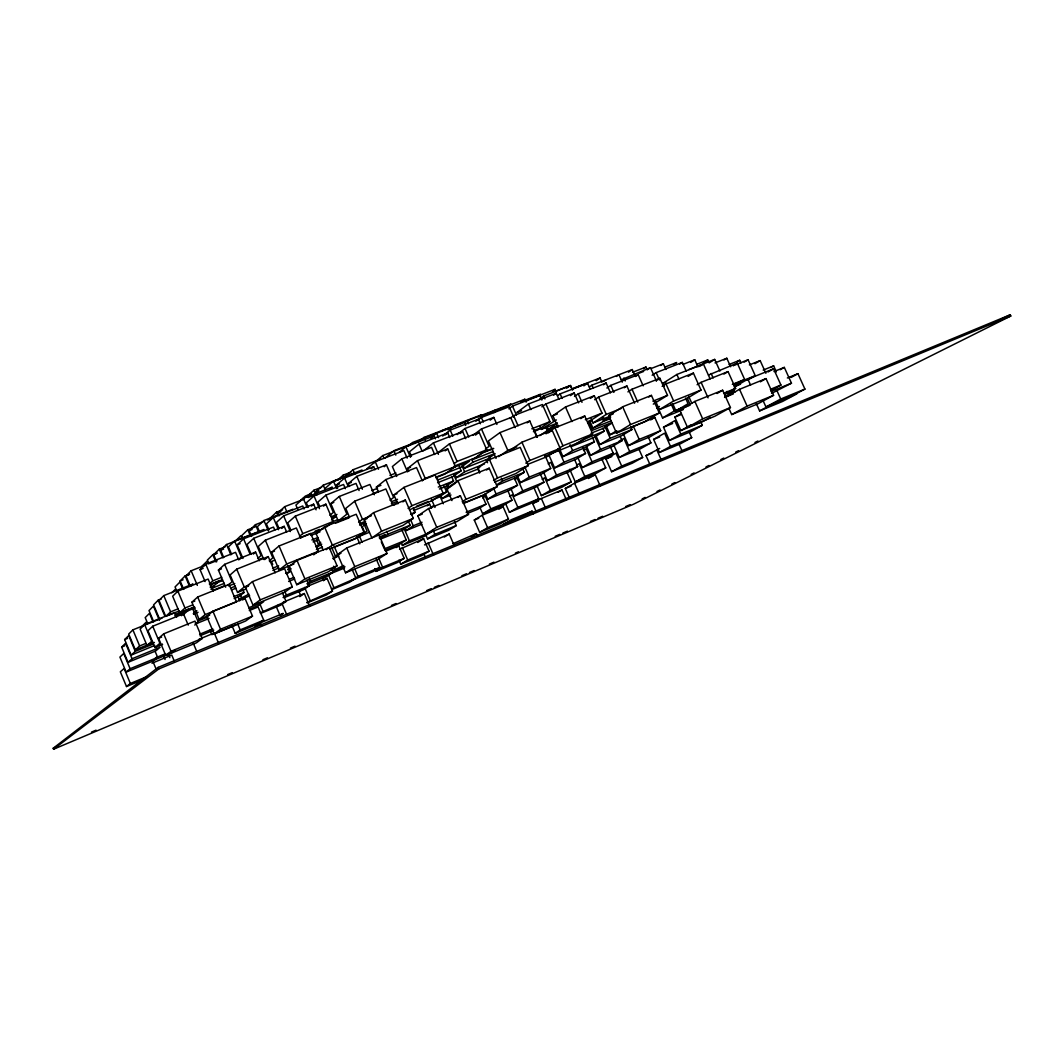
<?xml version="1.0" encoding="UTF-8"?>
<svg xmlns="http://www.w3.org/2000/svg" width="1064" height="1064" viewBox="0 0 1064 1064"><rect width="100%" height="100%" fill="white"/><g stroke="black" fill="none" stroke-linecap="round" stroke-linejoin="round"><path stroke-width="1.5" d="M161.209 599.005L158.19 600.202L153.602 604.857L159.587 619.102M190.895 585.998L192.983 584.003L163.776 595.614L159.028 600.442L165.731 616.402L170.612 611.853L178.287 608.768M183.713 589.403L180.148 580.931L185.136 575.903L189.605 574.148M190.217 586.038L185.974 575.97L191.161 570.769L206.31 564.784M161.967 618.144L132.894 629.861L128.704 634.051L135.314 649.865L153.376 642.51M124.648 639.57L128.691 635.554L135.288 651.341L131.138 655.105L124.648 639.57L127.6 638.373M171.809 592.781L175.307 589.31M217.229 552.987L212.827 554.716L207.413 560.05L208.597 562.856M201.828 566.314L207.054 561.18L208.238 563.973M216.684 561.792L213.665 554.663L219.29 549.13L225.262 546.79M142.23 626.044L146.38 621.988M213.305 591.265L208.145 579.069L177.861 591.132L172.661 596.226L179.656 612.824L194.526 606.826M205.113 581.582L200.059 569.626L205.711 564.093L235.543 552.322L238.748 559.877M223.733 557.496L220.66 550.234L226.512 544.515L255.387 533.197M121.642 647.072L125.565 643.255L132.042 658.762L128.013 662.327L121.642 647.072L124.714 645.835M176.717 617L174.815 612.478L144.651 624.621L140.102 629.063L146.978 645.502L154.386 642.483M263.965 529.473L234.572 540.991L228.454 546.883L231.606 554.291M235.051 541.323L240.89 535.711L242.087 538.53M255.174 526.893L247.819 529.766L241.754 535.578L242.964 538.411M251.623 536.442L249.175 530.683L255.466 524.672L264.457 521.161M242.951 558.44L237.179 544.848L243.576 538.796L273.501 527.066L274.805 530.125M292.879 509.23L263.925 520.522L257.355 526.72L259.23 531.122M188.222 625.113L183.46 613.822L152.737 626.231L147.949 630.739L154.972 647.511L162.526 644.425M270.043 518.248L276.534 512.183L282.665 509.789M279.114 515.814L277.904 512.954L284.647 506.677L303.839 499.229M304.038 509.031L302.748 506.012L273.262 517.49L266.399 523.874L268.953 529.859M225.661 587.222L218.413 570.091L224.65 564.346L255.599 552.083L259.284 560.728M286.642 532.053L284.194 526.334L253.724 538.304L247.008 544.489L251.224 554.384M135.314 649.865L139.623 645.941L145.741 643.454M316.088 509.829L313.667 504.176L283.649 515.88L276.454 522.424L279.061 528.529M299.596 501.304L305.355 496.063L311.393 493.723M330.079 489.068L332.314 487.126L303.267 498.391L295.925 505.054L297.84 509.51M209.315 583.963L212.787 580.824L221.724 577.26M321.607 487.272L313.92 490.238L306.725 496.742L309.757 495.571M179.656 612.824L184.976 608.023L192.544 604.977M191.892 602.211L197.678 597.01L229.093 584.402L236.501 601.878L205.113 614.633L199.181 619.501L191.892 602.211L194.832 601.027M239.533 559.438L241.608 557.576L234.572 540.991M317.005 494.787L315.769 491.901L323.257 485.184L351.373 474.318M345.374 488.695L343.566 484.492L314 495.957L306.326 502.807L308.267 507.342M300.74 538.184L296.377 527.97L265.335 540.206L258.259 546.484L263.792 559.478M146.978 645.502L151.66 641.339L144.651 624.621M181.346 615.697L183.46 613.822M210.965 589.323L214.17 586.477L211.084 587.714M325.624 487.964L333.431 481.048L362.039 469.982M183.194 614.766L188.155 610.39L174.815 615.763M326.276 527.106L333.311 521.52L325.863 504.176L295.313 516.146L287.745 522.81L290.805 529.965M281.787 528.462L284.194 526.334M253.338 554.065L255.599 552.083M337.78 479.917L343.22 475.129L350.801 472.203M275.15 572.804L268.248 556.605L236.713 569.16L230.13 574.946L237.538 592.448L246.383 588.871M158.576 638.32L163.67 633.851L194.965 621.137L202.253 638.44L196.481 642.789L165.758 655.437L158.576 638.32L161.648 637.07M311.473 506.078L313.667 504.176M345.082 476.672L353.022 469.743L380.726 459.063M337.687 488.11L336.397 485.104L344.563 478.002L373.677 466.737L374.98 469.769M359.087 490.557L356.001 483.402L325.917 495.119L317.857 502.115L319.679 506.371M193.289 613.689L196.827 610.656M257.648 558.52L261.066 555.581L253.724 538.304M130.101 668.737L123.73 653.509L119.913 657.1L126.177 672.089L130.101 668.737L157.658 657.406L155.118 651.354M154.972 647.511L159.906 643.294L152.737 626.231M227.789 585.413L232.045 581.782L224.65 564.346M349.484 486.434L348.274 483.628L356.826 476.353L386.445 464.862L391.978 477.63M366.588 469.011L375.233 461.67L403.894 450.617L407.153 458.132M374.395 462.68L382.774 455.565L408.563 445.63M323.562 506.132L325.863 504.176M293.903 564.013L279.114 569.971L271.573 552.269L279.061 545.965L310.675 533.41L318.336 551.312L313.667 554.823M371.203 468.812L373.677 466.737M348.793 516.772L338.259 520.948L330.811 503.591L339.283 496.462L369.913 484.492L374.342 494.733M385.141 458.025L393.88 450.697L421.637 440.004M264.683 559.584L268.248 556.605M399.08 452.439L405.916 446.774L434.139 435.908L435.442 438.887M269.245 560.834L272.85 557.855L265.335 540.206M408.722 445.656L412.5 442.531L464.396 422.488L465.686 425.44M299.489 536.336L302.788 533.609L337.66 519.724M384.184 466.724L386.445 464.862M418.338 442.092L424.071 437.397L451.429 426.89L447.838 429.75M194.752 625.06L198.316 622.147L192.265 607.783M329.827 515.295L333.351 512.422L325.917 495.119M212.906 611.215L206.709 616.269L214.17 633.958L245.598 621.03L252.501 616.109L244.92 598.221L212.906 611.215L220.527 629.25L214.17 633.958M449.74 437.53L447.745 432.968L419.03 444.047L409.494 451.788L411.462 456.31M434.671 454.514L431.545 447.332L401.873 458.837L392.377 466.537L396.686 476.473M237.538 592.448L244.281 586.982L248.777 585.173M157.658 657.406L153.322 660.904L126.177 672.089M245.452 587.301L252.487 581.622L284.607 568.695L292.321 586.783L284.567 592.316L253.033 605.19L245.452 587.301L248.457 586.091M430.601 438.009L436.599 433.181L438.541 437.65M431.758 437.823L434.139 435.908M393.002 505.387L385.886 488.948L354.698 501.211L345.733 508.406L349.551 517.277M331.489 519.964L336.038 516.306L331.609 518.062M329.667 549.117L354.871 538.969L364.021 532.372L356.214 514.245L324.52 526.826L316.061 533.583L323.097 550.008M242.858 589.709L244.042 592.488L238.762 596.691L234.147 598.553M378.279 491.502L376.377 487.113L385.86 479.571L416.543 467.575L422.342 480.888M450.631 428.127L454.235 425.254L481.194 414.907L478.68 416.849M423.432 450.803L433.42 442.877L462.641 431.585L465.739 438.701M130.353 683.487L124.102 668.511L120.338 671.81L126.496 686.546L130.353 683.487L146.912 676.624M165.758 655.437L170.985 651.301L202.253 638.44M442.677 436.054L450.192 430.095L478.454 419.203L480.436 423.738M445.244 434.95L447.745 432.968M238.815 599.258L248.963 594.164M338.259 520.948L346.891 514.151L339.283 496.462M174.842 650.303L171.517 652.91L153.216 660.451M464.742 422.78L467.242 420.812L510.919 404.014L508.299 405.996M408.776 471.392L407.512 468.493L417.5 460.659L447.705 448.902L455.379 466.498L444.752 474.158L435.841 477.683M279.114 569.971L286.748 564L318.336 551.312M242.659 599.976L244.92 598.221M457.188 434.591L465.048 428.499L493.802 417.394L496.901 424.443M460.02 433.593L462.641 431.585M475.847 421.224L478.454 419.203M478.72 419.495L481.34 417.474L509.177 406.754L513.779 417.221M53.2 748.258L158.15 667.381L1010.228 314.784L1010.8 316.008L633.625 504.176L53.599 749.216L53.2 748.258L57.789 746.33M297.016 560.422L289.009 566.593L296.736 584.708L328.35 571.807L337.075 565.795L329.215 547.481L297.016 560.422L304.903 578.896L296.736 584.708M318.203 544.209L320.716 542.281M438.913 451.961L449.42 443.888L479.133 432.343L486.767 449.793L475.635 457.706L454.115 466.192M492.02 412.287L494.64 410.278M287.666 569.439L289.98 567.671M316.54 547.561L319.054 545.646L316.46 539.594M493.935 412.619L497.872 409.613M53.599 749.216L158.789 668.937L1010.8 316.008M445.084 450.897L447.705 448.902M286.602 574.148L290.073 571.528L287.506 565.516M490.158 420.147L493.802 417.394M397.83 503.897L393.933 494.92L403.974 487.365L435.216 475.023L443.129 493.204L432.41 500.585L409.387 509.816M472.908 435.402L481.473 428.952L510.72 417.607L515.149 427.688M508.831 408.842L512.489 406.102L539.9 395.542L541.869 399.998M358.581 522.225L362.478 519.298L371.389 515.747M475.475 435.096L479.133 432.343M389.996 500.186L393.6 497.487L385.86 479.571M521.227 401.953L524.845 399.239L526.135 402.139M413.311 518.381L381.59 531.175L371.895 537.945L364.074 519.791L373.597 512.675L405.357 500.027L413.311 518.381L403.07 525.35L346.744 547.947L335.173 556.312M218.719 643.574L214.25 632.987L211.896 634.703L210.007 630.234M326.196 549.676L332.354 545.087L364.021 532.372M526.055 401.381L528.476 399.585L555.062 389.344L556.339 392.23M253.033 605.19L260.228 599.87L292.321 586.783M422.674 480.276L425.214 478.401L455.379 466.498M538.211 395.994L540.618 394.212L520.615 401.913M558.933 399.333L556.259 393.268L528.396 404.027L516.931 412.473L521.506 410.704M362.957 526.135L366.415 523.594M509.802 418.498L513.633 415.665L542.414 404.519L549.982 421.65L537.879 429.949L533.41 431.718M394.199 505.107L397.909 502.394M539.834 398.774L543.638 395.994L570.637 385.58L572.592 389.996M552.548 391.18L555.062 389.344M454.421 463.412L457.081 461.47L486.767 449.793M402.844 501.862L405.357 500.027M536.881 437.158L529.752 420.972L500 432.583L488.403 440.975L496.063 458.451M553.613 395.183L556.259 393.268M362.199 526.68L364.739 532.559L357.996 537.413L335.213 546.577M566.567 388.214L570.331 385.514L571.581 388.32M541.882 406.834L545.885 403.974L574.201 392.988L578.603 402.897M557.47 395.781L560.116 393.88L587.554 383.279L590.214 389.278M485.384 449.035L489.108 446.375L481.473 428.952M333.338 558.933L335.838 557.15L331.463 546.936M572.153 389.57L574.666 387.788L600.083 377.959L601.931 382.149M527.066 422.86L529.752 420.972M463.013 465.261L464.33 468.293L472.948 462.188L494.733 453.583M459.196 466.245L461.178 470.78L452.852 476.659L437.583 482.724M260.215 612.824L286.083 601.426L282.359 592.675M408.084 508.379L411.914 505.679L446.614 491.914L444.06 486.062M283.077 597.449L286.402 595.109L309.371 585.705L306.898 579.92M583.843 385.873L587.554 383.279M570.477 395.608L574.201 392.988M454.966 474.704L456.27 477.669L464.636 471.818L484.492 463.931M596.186 380.686L600.083 377.959M232.138 626.071L235.224 633.346L240.198 629.875L263.712 620.166L258.1 606.959L249.282 610.563M574.494 396.46L578.244 393.84L606.121 383.013L610.483 392.842M451.602 476.512L453.543 480.981L445.457 486.62L439.432 489.014M306.937 583.75L310.462 581.29L333.138 572.033L331.915 569.16M589.443 386.884L591.93 385.168L632.282 369.567L634.876 375.366M494.92 453.889L487.272 459.196L464.33 468.293M278.968 604.711L276.268 606.586L279.885 615.085M451.974 500.599L446.681 488.443L457.919 480.662L489.201 468.2L497.26 486.62L483.309 495.385L463.399 503.445M301.232 589.802L298.957 591.385L300.753 595.601M450.218 486.78L455.645 483.029M479.678 472.203L477.709 467.695L489.467 459.555L520.216 447.372L528.236 465.62L515.814 473.573L494.654 482.085M557.935 427.196L552.881 415.731L565.503 406.993L594.297 395.755L601.998 413.125L588.778 421.69M603.634 381.417L606.108 379.715M286.083 601.426L280.524 605.256L260.64 613.423M411.436 514.856L415.106 512.316L413.218 507.967M309.371 585.705L303.519 589.735L283.875 597.782M446.614 491.914L438.754 497.314L431.332 500.293M332.367 570.796L343.805 565.449M427.156 505.812L429.617 504.123L431.465 508.393M498.67 456.669L507.821 450.391L516.732 446.867M603.527 384.782L606.121 383.013M379.462 538.623L385.195 534.687L379.21 537.121M616.375 376.443L618.929 374.688L622.254 382.136M322.379 578.696L327.153 575.424M527.904 464.316L547.229 456.562L560.156 448.33L552.176 430.268L521.932 442.212L509.656 450.617L514.112 448.848M410.106 525.217L387.908 534.208L380.992 538.929L402.923 530.045L410.106 525.217L408.243 520.934M540.06 426.598L541.297 429.404L556.419 419.921M333.138 572.033L327.007 576.223L307.589 584.163M440.908 495.638L442.172 498.524L450.072 493.151M263.712 620.166L258.432 623.757L235.224 633.346M628.478 372.161L632.282 369.567M280.484 615.205L283.21 613.396L260.308 622.866L255.161 626.364L259.683 624.488M468.506 514.364L436.745 527.318L425.813 534.261L417.833 515.854L428.593 508.539L460.393 495.758L468.506 514.364L457.028 521.52L409.441 540.871L402.392 545.406L401.181 542.627M590.374 398.428L594.297 395.755M430.734 507.528L433.208 505.852M606.866 388.014L610.763 385.381L638.201 374.688L643.161 385.833M299.755 596.625L304.317 593.539L309.797 606.387M323.443 580.718L327.02 578.284L332.487 591.052L326.449 594.922L307.31 602.822M486.581 469.969L489.201 468.2M621.323 379.742L650.476 367.652L656.422 380.952M547.002 426.584L548.239 429.404L557.217 423.339M539.874 435.615L547.308 430.588L557.496 426.571M594.656 399.718L598.593 397.072L626.909 385.993L634.583 403.203M546.018 433.779L554.982 427.755L584.735 416.011L592.661 433.913L579.215 442.345L544.595 456.35M643.467 368.729L645.981 367.04L647.245 369.86M548.346 432.835L552.176 430.268M635.514 376.483L638.201 374.688M404.799 527.784L406.022 530.604L413.231 525.802L422.009 522.251M647.83 369.421L650.476 367.652M457.879 497.42L460.393 495.758M624.196 387.788L626.909 385.993M333.95 545.779L345.534 572.791L354.791 566.66L387.03 553.466L379.023 534.899M660.731 365.497L663.351 363.768L665.931 369.514M580.745 418.631L584.735 416.011M652.152 375.246L656.142 372.626L682.317 362.398L686.267 371.203M627.92 391.898L632.016 389.224L659.88 378.279L667.514 395.356L653.296 404.121M306.671 602.53L332.487 591.052M493.536 480.542L497.513 477.949L528.236 465.62M462.215 501.716L466.019 499.242L497.26 486.62M674.044 364.194L676.651 362.505L664.867 367.107M401.953 530.125L406.222 539.993L399.2 544.542L384.782 550.434M463.199 503.206L465.872 501.477M331.383 588.924L355.908 578.244L352.277 569.799M525.789 463.119L529.938 460.433L560.156 448.33M587.74 422.993L591.69 420.44M396.061 547.601L398.787 545.832L404.187 558.361L397.298 562.59L375.964 571.395L374.781 568.628M679.577 364.167L682.317 362.398M387.03 553.466L377.201 559.81L345.534 572.791M656.036 380.752L659.88 378.279M496.476 484.945L502.567 481.034L524.299 472.27L523.049 469.397M591.119 418.697L593.007 422.953L606.294 414.415L621.177 408.51M690.696 362.385L694.765 359.792L697.971 366.934M399.559 549.237L423.645 538.743L429.045 551.192L421.863 555.501L400.769 564.213L399 560.09M608.781 415.638L622.653 406.781L651.421 395.382L659.281 412.992L644.797 421.677L616.508 433.061L608.781 415.638L613.25 413.869M379.835 567.405L357.983 576.409L351.639 580.452L373.225 571.554L379.835 567.405L376.217 559.012M549.982 454.075L553.879 451.588M557.762 449.114L562.949 445.803L592.661 433.913M554.278 451.668L548.931 455.073L554.61 467.934L575.837 459.329L585.519 453.477L582.966 447.718M355.908 578.244L349.591 582.274L332.128 589.469M603.301 417.288L604.538 420.067L610.031 416.569M482.617 497.925L485.304 496.223L490.823 508.858L482.697 513.806L479.664 506.89M664.215 386.312L662.885 383.346L676.864 374.475L703.424 364.021L710.14 378.983M589.562 420.466L592.927 428.074L603.554 421.317L609.606 418.91M524.299 472.27L515.508 477.856L497.101 485.277M557.669 451.096L560.422 449.354M431.08 532.04L423.765 536.668L402.392 545.406M514.737 479.664L517.184 478.108L522.77 490.85L514.125 496.103L511.066 489.108M662.141 386.365L666.011 383.918L693.409 373.105L701.003 390.049L686.307 398.84L659.321 409.653L655.584 401.261M417.726 542.467L423.645 538.743M648.814 397.018L651.421 395.382M703.73 362.505L707.76 359.964L709.01 362.744M485.304 493.576L487.764 499.189L496.09 493.962L517.53 485.277L514.431 478.188M699.514 366.468L703.424 364.021M612.146 423.007L604.219 427.967L590.959 433.261M709.542 362.625L714.689 359.406L719.929 371.057M425.733 534.78L427.529 538.929L434.883 534.341L456.27 525.589L454.448 521.413M375.964 571.395L382.601 567.245L404.187 558.361M548.213 463.931L550.819 462.308L556.485 475.169L547.295 480.675L543.571 472.217M688.115 376.403L693.409 373.105M517.277 475.515L520.389 482.604L529.247 477.098L550.713 468.413L545.047 455.552M482.311 495.731L485.982 504.163L477.922 509.177L467.335 513.486M559.731 449.341L562.923 456.589L572.618 450.564L594.39 441.813L592.448 437.424M604.166 431.159L593.925 437.53L572.113 446.268L582.101 440.004L604.166 431.159L602.849 428.194M517.53 485.277L508.964 490.597L487.764 499.189M424.563 544.901L449.234 534.035L454.009 545.034M723.999 359.978L726.805 358.249L730.636 366.748M456.27 525.589L448.662 530.271L427.529 538.929M550.713 468.413L541.603 474.012L520.389 482.604M594.39 441.813L584.442 447.917L562.923 456.589M554.61 467.934L564.026 462.162L585.519 453.477M583.511 450.564L586.277 448.875L592.01 461.843L582.247 467.588L577.858 457.64M606.148 425.826L610.098 434.75L616.761 430.681M509.563 496.502L512.356 494.787L517.862 507.355L509.417 512.303L505.799 504.043M708.478 375.073L737.259 363.103L744.627 379.436L733.734 385.753M444.3 537.041L449.234 534.035M656.887 408.044L659.467 406.475M400.769 564.213L407.712 559.997L429.045 551.192M616.508 433.061L630.553 424.523L659.281 412.992M474.278 520.03L482.178 515.229L503.073 506.677L508.486 519.072L500.279 523.794L479.651 532.332L474.278 520.03L478.707 518.208M697.093 384.756L701.11 382.335L728.055 371.602L735.623 388.413L724.557 394.784M542.201 479.292L544.741 477.763L550.314 490.424L541.35 495.651L537.081 485.929M595.973 435.761L599.87 444.539L610.191 438.288L631.963 429.51L630.659 426.558M736.94 361.946L739.706 360.27L740.956 363.037M659.321 409.653L673.645 400.995L701.003 390.049M630.633 427.688L654.799 417.447L660.691 430.654L649.772 436.945L628.518 445.59L623.344 433.939M733.216 365.537L737.259 363.103M507.701 490.438L511.983 500.213L503.604 505.254L482.697 513.806M499.003 509.124L503.073 506.677M540.233 473.786L543.957 482.231L535.072 487.565L514.125 496.103M723.946 374.076L728.055 371.602M631.963 429.51L621.389 435.854L599.87 444.539M744.108 362.172L748.085 359.778L755.267 375.685L747.221 380.327M586.716 446.72L590.547 455.379L600.575 449.38L622.068 440.669L620.126 436.307M650.729 419.868L654.799 417.447M576.475 465.287L579.175 463.678L584.828 476.459L575.305 481.912L569.732 469.304M618.716 441.493L623.863 438.435L629.688 451.522L619.301 457.467L613.569 444.553M574.547 459.435L577.672 466.537L568.256 472.137L547.295 480.675M622.068 440.669L611.787 446.774L590.547 455.379M657.658 406.953L662.566 417.939L674.297 411.01L681.745 408.004M754.908 363.702L760.161 360.603L765.881 373.278M672.794 403.908L675.919 410.89L688.062 403.722L685.522 398.056M453.038 543.651L476.379 533.569L477.563 536.296M679.843 410.252L694.859 401.421L722.656 390.235L730.449 407.565L714.875 416.224L687.517 427.396L679.843 410.252L682.889 409.028M710.34 417.327L702.346 421.783L680.827 430.574L674.829 417.128L681.293 413.351M610.044 446.042L613.223 453.211L603.221 459.036L582.247 467.588M471.232 536.562L476.379 533.569M717.043 393.494L722.656 390.235M628.518 445.59L639.198 439.392L660.691 430.654M479.651 532.332L487.618 527.691L508.486 519.072M605.935 458.996L615.963 453.158L621.695 466.072L611.574 471.724L605.935 458.996L611.853 456.576M533.889 487.658L538.77 498.763L530.072 503.804L509.417 512.303M663.51 427.209L674.802 420.679L680.8 434.099L669.416 440.456L663.51 427.209L672.621 423.512M536.256 511.744L532.638 503.511L541.363 498.471L562.018 489.985L566.274 499.654M734.24 387.03L747.886 379.143L773.595 368.809L780.936 385.035L771.081 390.461M566.913 472.057L571.235 481.846L562.031 487.166L541.35 495.651M770.788 367.519L773.648 365.87L776.388 371.921M727.044 391.392L728.308 394.185L734.014 390.914M558.188 492.18L562.018 489.985M768.009 372.001L773.595 368.809M569.572 498.138L565.303 488.469L574.547 483.176L595.228 474.69L600.149 485.836M724.571 397.231L734.067 391.791M725.635 397.244L739.533 389.304L766.027 378.598L773.581 395.303L757.781 403.881L731.686 414.574L728.986 408.563M653.629 439.405L664.614 433.154L670.506 446.375L659.441 452.453L653.629 439.405L659.627 436.972M601.998 459.395L605.749 467.881L596 473.427L575.305 481.912M648.322 437.078L650.902 442.863L640.275 448.888L619.301 457.467M588.459 478.521L595.228 474.69M780.191 369.727L784.314 367.386L791.47 383.186L771.586 393.401M526.441 514.324L532.093 511.132L533.303 513.872M760.334 381.83L766.027 378.598M680.827 430.574L691.268 424.709M687.517 427.396L702.679 418.884L730.449 407.565M638.826 448.902L642.629 457.454L632.269 463.199L611.574 471.724M649.825 464.197L646.008 455.618L659.693 448.463M700.963 422.342L702.293 425.307L690.656 431.745L669.416 440.456M791.137 377.441L797.947 373.677L804.929 389.092L789.834 397.111L765.934 406.94L762.808 399.998M731.686 414.574L747.114 406.129L773.581 395.303M689.1 431.811L691.706 437.65L680.415 443.821L659.441 452.453M765.934 406.94L780.737 399.027L804.929 389.092M756.304 403.589L759.603 410.904L772.264 404.147M642.164 498.91L645.13 497.42M657.007 491.475L659.973 489.999M671.836 484.053L674.815 482.577M691.135 474.398L694.1 472.921M705.977 466.976L708.943 465.5M720.82 459.555L723.786 458.065M735.663 452.134L738.629 450.644M754.961 442.478L757.927 440.988M999.841 319.971L1010.228 314.784M91.464 732.112L96.053 730.17M227.669 674.603L232.271 672.661M262.875 659.733L267.463 657.791M290.419 648.109L295.021 646.167M391.432 605.456L396.034 603.514M426.637 590.6L431.226 588.658M434.285 587.368L438.887 585.426M461.843 575.73L466.431 573.789M469.49 572.499L474.079 570.557M489.387 564.106L493.975 562.164M515.402 553.12L518.474 551.817M555.195 536.309L559.797 534.381M562.856 533.077L567.444 531.149M590.4 521.453L594.989 519.511M598.048 518.221L602.65 516.279M625.605 506.584L630.194 504.655M126.496 686.546L142.802 679.776M532.093 511.132L511.465 519.658L503.219 524.366L510.507 521.36M199.965 635.793L213.744 630.127M283.184 602.211L304.317 593.539M220.527 629.25L252.501 616.109M517.862 507.355L538.77 498.763M198.955 639.278L214.25 632.987M565.303 488.469L571.155 486.062M646.008 455.618L651.926 453.184M773.674 403.389L796.883 393.84L782.532 401.461L759.603 410.904M155.49 657.845L165.718 653.642M214.875 633.479L235.729 624.887M621.695 466.072L642.629 457.454M670.506 446.375L691.706 437.65M532.638 503.511L538.477 501.104M151.979 663.218L171.77 655.065L174.163 660.771M131.138 655.105L154.799 645.436M344.563 567.977L328.35 574.613L333.817 587.355M385.82 551.139L398.787 545.832M629.688 451.522L650.902 442.863M248.737 607.783L263.659 601.679L258.299 605.602L249.455 609.207M490.823 508.858L511.983 500.213M159.52 645.489L162.446 644.279M307.629 586.224L327.02 578.284M132.042 658.762L160.092 647.271L155.637 651.008L128.013 662.327M680.8 434.099L702.293 425.307M199.606 634.264L212.76 628.864M550.314 490.424L571.235 481.846M584.828 476.459L605.749 467.881M199.181 619.501L209.701 615.045M197.611 621.19L208.012 616.96M556.485 475.169L577.672 466.537M466.099 512.25L485.982 504.163M195.257 623.398L198.316 622.147M592.01 461.843L613.223 453.211M304.903 578.896L337.075 565.795M770.363 389.344L780.936 385.035M195.896 623.81L209.076 618.437M522.77 490.85L543.957 482.231M406.222 539.993L384.33 548.918L381.271 541.829M770.948 391.552L791.47 383.186M135.288 651.341L153.322 643.986M333.112 571.528L344.922 566.7M233.774 596.638L244.042 592.488M193.595 614.101L198.064 612.292M332.899 558.401L338.897 555.98M406.022 530.604L421.916 524.166M289.594 579.162L293.97 577.393M239.227 600.083L249.694 595.827M787.347 377.986L797.947 373.677M288.61 581.463L294.741 578.962M734.639 386.565L740.517 384.197M167.248 615.79L179.324 610.922M231.699 589.908L236.115 588.139M675.919 410.89L689.352 405.477M774.033 371.522L784.314 367.386M417.833 515.854L422.302 514.058M175.028 614.54L188.395 609.153M662.566 417.939L683.194 409.627M723.666 393.241L735.623 388.413M288.264 570.038L291.177 568.868M186.373 611.414L195.204 607.85M728.308 394.185L734.373 391.738M285.578 573.336L290.073 571.528M487.246 491.861L491.581 490.105M674.829 417.128L680.973 414.641M463.838 502.94L485.33 494.241M724.664 397.417L733.402 393.88M316.048 546.843L319.054 545.646M212.614 590.493L224.903 585.572M442.172 498.524L450.976 494.999M316.394 549.569L322.525 547.096M413.51 510.587L429.617 504.123M763.181 370.073L773.648 365.87M228.707 585.998L234.785 583.551M272.544 568.269L278.622 565.822M732.338 384.383L744.627 379.436M358.581 535.032L364.739 532.559M410.598 514.125L415.106 512.316M734.413 384.064L755.267 375.685M272.876 570.371L278.874 567.963M610.098 434.75L618.822 431.239M231.021 587.927L235.49 586.131M369.328 532.306L360.324 535.937L367.08 531.069L363.915 523.727M364.074 519.791L367.04 518.607M446.681 488.443L449.766 487.219M611.8 422.554L592.422 430.282L588.392 421.184M313.109 541.909L317.617 540.113M359.499 523.701L365.617 521.254M209.648 584.562L220.062 580.412L214.516 585.333L210.127 587.089M210.526 584.641L220.953 580.479M210.087 584.828L222.443 579.893M359.632 525.137L365.484 522.81M214.981 583.577L222.349 580.625M270.203 561.978L274.778 560.156M317.351 545.938L321.74 544.183M416.476 506.238L428.353 501.477M212.614 588.02L224.384 583.298M315.17 531.122L319.546 529.393M335.439 523.249L349.005 517.875M218.413 570.091L221.458 568.894M733.176 365.697L748.085 359.778M301.085 537.586L323.602 528.635M391.512 501.689L397.55 499.295M477.709 467.695L480.728 466.484M593.007 422.953L610.603 415.971M310.901 535.458L320.051 531.814M456.27 477.669L478.893 468.679M391.366 503.751L397.231 501.423M271.573 552.269L274.539 551.099M604.538 420.067L610.59 417.66M652.87 401.181L667.514 395.356M438.302 487.046L453.543 480.981M258.712 559.664L263.207 557.869M749.389 364.886L760.161 360.603M311.872 539.94L317.963 537.519M592.927 428.074L610.842 420.932M331.064 516.785L336.969 514.444M200.059 569.626L203.144 568.402M185.974 575.97L188.953 574.786M332.593 518.035L335.652 516.838M437.65 476.499L460.898 467.309L469.477 461.204L451.814 468.16M393.933 494.92L397.005 493.696M585.346 419.708L601.998 413.125M180.148 580.931L183.075 579.774M729.079 364.487L739.706 360.27M461.178 470.78L437.969 479.97L436.652 476.938M213.665 554.663L216.617 553.506M372.387 493.842L378.518 491.435M688.913 369.541L714.689 359.406M533.623 430.707L539.528 428.38M480.968 453.158L493.084 448.383M541.297 429.404L557.416 423.046M493.736 448.503L481.952 453.144L473.041 459.475L493.403 451.442M662.885 383.346L665.971 382.136M715.035 362.891L726.805 358.249M548.239 429.404L558.44 425.374M209.342 563.587L216.91 560.595M682.809 364.473L694.765 359.792M552.881 415.731L557.35 413.989M330.811 503.591L333.817 502.408M376.377 487.113L380.912 485.33M371.629 490.597L377.547 488.27M220.66 550.234L223.653 549.051M531.827 428.779L549.982 421.65M237.179 544.848L240.118 543.691M696.96 364.207L707.76 359.964M639.078 373.211L643.627 371.442M651.221 368.49L663.351 363.768M267.45 519.99L274.951 517.077M389.969 475.382L395.994 473.028M407.512 468.493L410.491 467.322M249.175 530.683L252.115 529.526M315.769 491.901L318.841 490.704M336.397 485.104L339.416 483.934M308.267 497.513L312.696 495.797M632.535 372.267L645.981 367.04M348.274 483.628L351.333 482.444M277.904 512.954L280.963 511.757M555.169 391.353L570.331 385.514M572.405 388.852L585.666 383.732M334.202 481.247L340.161 478.933M442.185 430.601L461.337 423.233M464.29 422.102L468.705 420.4M479.518 416.756L524.845 399.239M776.906 390.568L780.737 399.027M747.886 379.143L750.572 385.088M739.533 389.304L747.114 406.129M733.535 389.278L734.852 392.204M711.111 373.464L713.133 377.959M701.11 382.335L708.079 397.856M694.859 401.421L702.679 418.884M688.448 395.795L691.826 403.349M676.864 374.475L678.885 378.997M687.184 397.909L690.363 405.012M666.011 383.918L673.645 400.995M671.184 404.041L674.297 411.01M656.142 372.626L659.454 380.008M678.938 443.967L682.157 451.163M632.016 389.224L637.775 402.126M656.701 449.686L661.223 459.821M623.89 377.999L625.22 380.978M633.293 426.092L639.198 439.392M622.653 406.781L630.553 424.523M610.763 385.381L613.888 392.39M598.593 397.072L606.294 414.415M591.93 385.168L593.26 388.161M602.33 418.538L603.554 421.317M604.924 426.398L610.191 438.288M578.244 393.84L582.008 402.338M594.736 436.213L600.575 449.38M560.116 393.88L562.125 398.415M565.503 406.993L571.953 421.583M570.025 444.686L572.618 450.564M543.638 395.994L544.941 398.96M545.885 403.974L553.453 421.091M554.982 427.755L562.949 445.803M574.547 483.176L579.494 494.388M558.281 449.114L564.026 462.162M546.071 427.781L547.308 430.588M528.396 404.027L530.856 409.627M534.341 430.361L537.4 437.291M512.489 406.102L516.426 415.066M513.633 415.665L518.075 425.746M521.932 442.212L529.938 460.433M541.363 498.471L545.633 508.206M524.831 467.043L529.247 477.098M500 432.583L507.821 450.391M481.34 417.474L483.322 421.982M501.304 478.135L502.567 481.034M489.081 456.536L490.398 459.542M489.467 459.555L497.513 477.949M486.235 459.728L487.538 462.72M467.242 420.812L468.532 423.765M493.603 488.27L496.09 493.962M465.048 428.499L468.785 437.025M477.643 468.652L479.585 473.081M471.751 459.435L472.948 462.188M450.192 430.095L452.838 436.173M462.002 465.779L464.636 471.818M482.178 515.229L487.618 527.691M449.42 443.888L457.081 461.47M457.919 480.662L466.019 499.242M453.756 474.664L457.001 482.085M433.42 442.877L438.421 454.341M447.598 484.785L448.862 487.711M446.255 484.373L448.17 488.762M424.071 437.397L425.347 440.323M419.03 444.047L422.089 451.07M440.19 496.542L443.316 503.751M417.5 460.659L425.214 478.401M431.306 498.95L435.003 507.488M405.916 446.774L410.478 457.281M428.593 508.539L436.745 527.318M433.061 530.138L434.883 534.341M401.873 458.837L407.512 471.857M393.88 450.697L395.795 455.113M428.14 542.693L433.527 555.142M403.974 487.365L411.914 505.679M382.774 455.565L384.024 458.451M410.757 520.083L413.231 525.802M423.924 553.932L425.108 556.658M375.233 461.67L378.505 469.237M403.961 528.196L409.441 540.871M402.298 547.481L407.712 559.997M386.658 531.322L387.908 534.208M373.597 512.675L381.59 531.175M356.826 476.353L362.372 489.214M353.022 469.743L354.897 474.118M344.563 478.002L348.194 486.408M354.698 501.211L362.478 519.298M343.22 475.129L344.457 477.989M378.385 557.456L382.601 567.245M358.994 535.086L362.106 542.334M333.431 481.048L336.65 488.536M356.693 536.628L359.818 543.864M323.257 485.184L325.145 489.6M346.744 547.947L354.791 566.66M354.964 569.373L357.983 576.409M313.92 490.238L315.782 494.561M314 495.957L319.466 508.672M324.52 526.826L332.354 545.087M333.604 566.234L334.841 569.107M303.267 498.391L307.163 507.448M295.313 516.146L302.788 533.609M284.647 506.677L287.134 512.489M283.649 515.88L290.352 531.561M309.225 578.404L310.462 581.29M276.534 512.183L277.757 515.029M304.65 587.448L310.129 600.282M273.262 517.49L278.475 529.686M279.061 545.965L286.748 564M263.925 520.522L268.381 530.976M284.553 590.733L286.402 595.109M271.546 561.619L272.743 564.425M255.466 524.672L258.592 531.987M282.293 604.272L286.575 614.327M247.819 529.766L250.266 535.524M243.576 538.796L250.16 554.304M252.487 581.622L260.228 599.87M259.736 603.634L262.848 610.962M260.308 622.866L261.531 625.752M226.512 544.515L230.901 554.863M236.713 569.16L244.281 586.982M240.105 594.191L241.395 597.237M219.29 549.13L222.975 557.829M237.791 596.239L239.733 600.801M212.827 554.716L215.832 561.832M237.698 623.97L240.198 629.875M205.711 564.093L212.787 580.824M191.161 570.769L197.332 585.386M197.678 597.01L205.113 614.633M185.136 575.903L189.379 585.958M182.835 589.15L179.856 582.101L175.055 586.929L176.97 591.504M177.861 591.132L184.976 608.023M193.222 643.095L196.734 651.461M163.776 595.614L170.612 611.853M158.19 600.202L164.88 616.136M159.387 620.325L153.416 606.108L149.013 610.59L153.708 621.775M163.67 633.851L170.985 651.301M168.059 653.442L169.828 657.658M152.99 621.709L149.479 613.33L145.196 617.599L147.736 623.65M163.311 655.371L165.053 659.52M158.15 667.381L158.789 668.937M152.458 660.358L156.195 669.283M132.894 629.861L139.623 645.941M340.679 553.214L337.66 554.437L340.733 553.293"/></g></svg>
